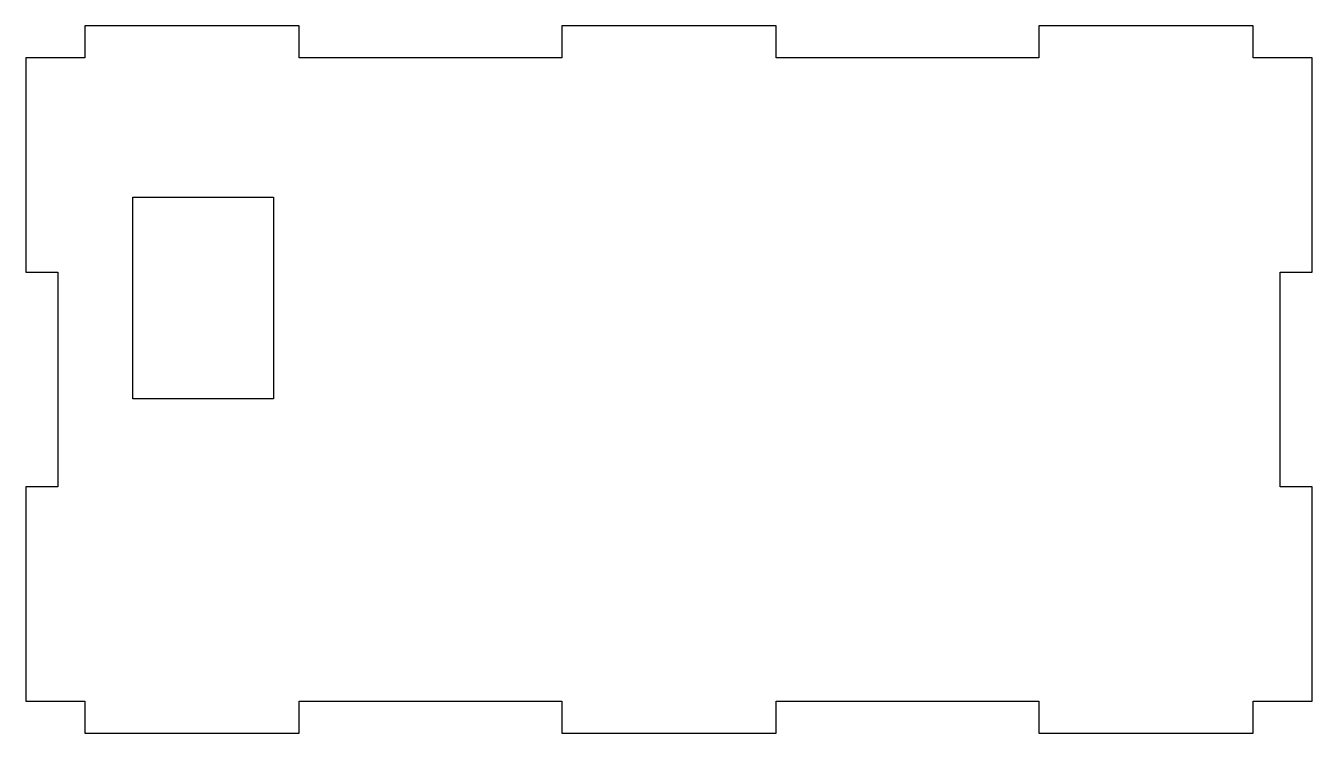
# Model space of a CAD drawing. Header units: millimetres. Extents: x -60 to 60, y 0 to 66.
import ezdxf

# ---------------------------------------------------------------- set-up
doc = ezdxf.new("R2010")
doc.units = ezdxf.units.MM
doc.layers.get('0').update_dxf_attribs({"linetype": 'CONTINUOUS'})

msp = doc.modelspace()

# ---------------------------------------------------------------- linework, layer by layer
for points in [[(-60, 43), (-57, 43), (-57, 23), (-60, 23), (-60, 3), (-54.5, 3), (-54.5, 0), (-34.5, 0), (-34.5, 3), (-10, 3), (-10, 0), (10, 0), (10, 3), (34.5, 3), (34.5, 0), (54.5, 0), (54.5, 3), (60, 3), (60, 23), (57, 23), (57, 43), (60, 43), (60, 63), (54.5, 63), (54.5, 66), (34.5, 66), (34.5, 63), (10, 63), (10, 66), (-10, 66), (-10, 63), (-34.5, 63), (-34.5, 66), (-54.5, 66), (-54.5, 63), (-60, 63)], [(-36.9, 50), (-36.9, 31.2), (-50, 31.2), (-50, 50)]]:
    msp.add_lwpolyline(points, close=True)

doc.saveas('drawing.dxf')
